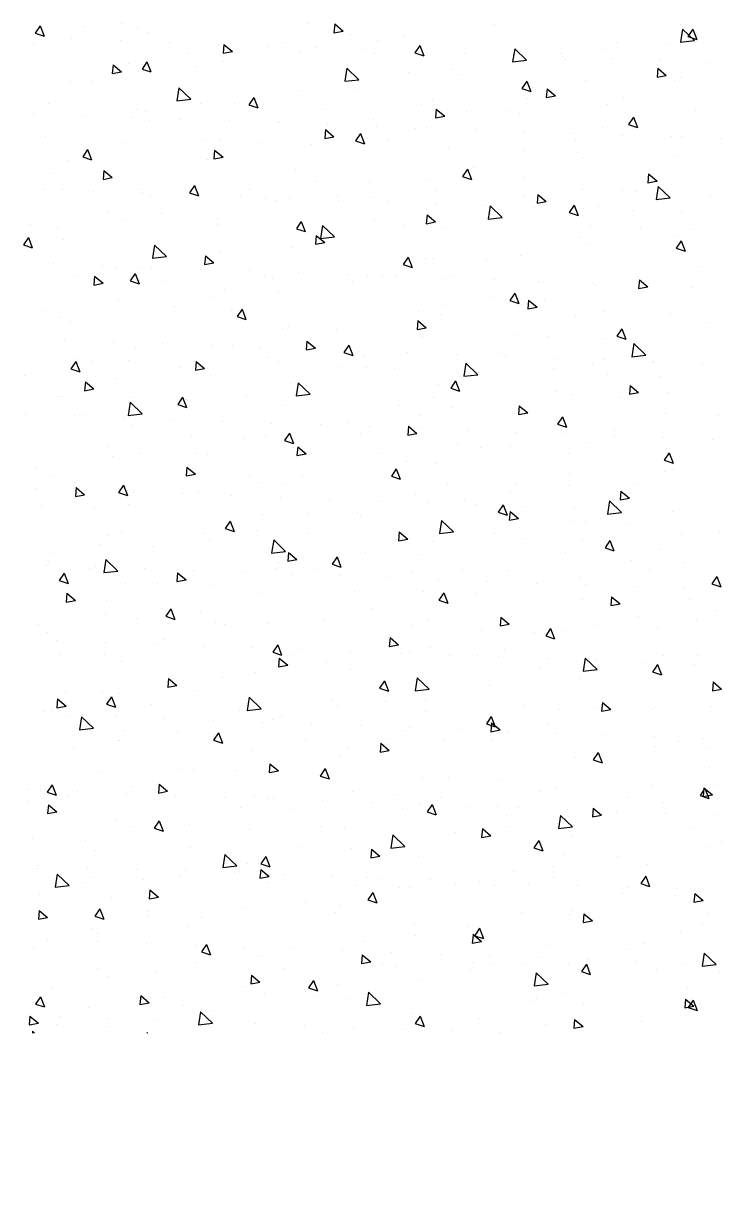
# Model space of a CAD drawing. Header units: metres. Extents: x -0.75 to 0.75, y 0 to 1.5.
# Drawn here: x -0.2142 to 0.0228, y 0.6633 to 1.0594 of the extents above; entities that cross this region are included whole.
import ezdxf

# ---------------------------------------------------------------- set-up
doc = ezdxf.new("R2010")
doc.units = ezdxf.units.M
for name, color, linetype in [('EXTERIOR', 250, 'Continuous'), ('Floor', 8, 'Continuous'), ('Inner 1', 5, 'Continuous'), ('Inner 2', 150, 'Continuous'), ('Inner 3', 140, 'Continuous')]:
    doc.layers.add(name, color=color, linetype=linetype)

# ---------------------------------------------------------------- blocks, each defined once
blk = doc.blocks.new('*X1')
at = {"color": 0}
for p, q in [((78.524, 124.967), (78.524, 124.967)), ((87.918, 124.905), (87.918, 124.905)), ((91.856, 124.937), (91.856, 124.937)), ((93.38, 124.848), (93.73, 124.983)), ((93.38, 124.848), (93.628, 124.68)), ((93.629, 124.68), (93.73, 124.983)), ((94.525, 124.824), (94.525, 124.824)), ((96.959, 124.727), (97.2, 125.014)), ((97.258, 124.7), (97.2, 125.014)), ((101.472, 124.779), (101.472, 124.779)), ((102.355, 125.006), (102.355, 125.006)), ((106.16, 124.42), (106.55, 124.826)), ((106.605, 124.351), (106.55, 124.826)), ((106.816, 124.932), (106.816, 124.932)), ((75.928, 124.592), (75.928, 124.592)), ((80.488, 124.633), (80.488, 124.633)), ((84.761, 124.489), (84.761, 124.489)), ((88.721, 124.701), (88.721, 124.701)), ((96.959, 124.727), (97.258, 124.701)), ((97.194, 124.711), (97.194, 124.711)), ((97.777, 124.653), (97.777, 124.653)), ((98.875, 124.404), (98.875, 124.404)), ((99.209, 124.592), (99.209, 124.592)), ((99.863, 124.599), (99.863, 124.599)), ((100.461, 124.757), (100.461, 124.757)), ((100.545, 124.413), (100.786, 124.7)), ((100.545, 124.413), (100.844, 124.387)), ((100.565, 124.448), (100.915, 124.582)), ((100.565, 124.448), (100.814, 124.28)), ((100.844, 124.387), (100.786, 124.7)), ((100.814, 124.28), (100.916, 124.582)), ((102.532, 124.486), (102.532, 124.486)), ((104.132, 124.099), (104.373, 124.386)), ((104.431, 124.073), (104.373, 124.386)), ((104.807, 124.556), (104.807, 124.556)), ((106.16, 124.42), (106.605, 124.351)), ((74.806, 123.687), (75.195, 124.093)), ((74.807, 124.036), (75.157, 124.171)), ((74.807, 124.036), (75.056, 123.869)), ((75.056, 123.869), (75.157, 124.171)), ((75.251, 123.618), (75.196, 124.093)), ((77.572, 124.132), (77.572, 124.132)), ((81.615, 124.075), (81.615, 124.075)), ((82.867, 124.24), (82.867, 124.24)), ((86.153, 124.349), (86.153, 124.349)), ((94.861, 124.152), (94.861, 124.152)), ((96.051, 124.177), (96.051, 124.177)), ((96.349, 124.084), (96.349, 124.084)), ((101.891, 124.055), (101.891, 124.055)), ((104.132, 124.099), (104.43, 124.073)), ((105.201, 124.373), (105.201, 124.373)), ((107.718, 123.785), (107.959, 124.073)), ((107.751, 124.047), (108.101, 124.182)), ((107.751, 124.047), (108, 123.88)), ((107.871, 124.26), (107.871, 124.26)), ((108.017, 123.759), (107.959, 124.073)), ((108, 123.879), (108.101, 124.182)), ((74.656, 123.632), (74.656, 123.632)), ((74.806, 123.687), (75.251, 123.618)), ((76.461, 123.631), (76.461, 123.631)), ((78.457, 123.659), (78.457, 123.659)), ((81.031, 123.654), (81.031, 123.654)), ((81.993, 123.636), (82.343, 123.77)), ((81.993, 123.636), (82.242, 123.468)), ((82.242, 123.468), (82.343, 123.77)), ((83.556, 123.974), (83.556, 123.974)), ((91.945, 123.652), (91.945, 123.652)), ((92.906, 123.762), (92.906, 123.762)), ((93.782, 123.732), (93.782, 123.732)), ((94.158, 123.927), (94.158, 123.927)), ((105.449, 123.615), (105.449, 123.615)), ((106.504, 123.786), (106.504, 123.786)), ((107.342, 123.864), (107.342, 123.864)), ((107.718, 123.785), (108.017, 123.759)), ((75.312, 123.245), (75.312, 123.245)), ((76.564, 123.41), (76.564, 123.41)), ((78.464, 123.302), (78.464, 123.302)), ((79.13, 123.518), (79.13, 123.518)), ((80.142, 122.86), (80.532, 123.266)), ((80.587, 122.791), (80.532, 123.266)), ((81.8, 123.405), (81.8, 123.405)), ((84.469, 123.293), (84.469, 123.293)), ((89.179, 123.236), (89.529, 123.37)), ((89.179, 123.236), (89.427, 123.068)), ((89.427, 123.068), (89.529, 123.37)), ((89.748, 123.347), (89.748, 123.347)), ((91.185, 123.357), (91.185, 123.357)), ((98.975, 123.555), (98.975, 123.555)), ((103.978, 123.466), (103.978, 123.466)), ((104.197, 123.45), (104.197, 123.45)), ((75.867, 122.927), (75.867, 122.927)), ((76.135, 122.848), (76.376, 123.136)), ((76.135, 122.848), (76.434, 122.822)), ((76.434, 122.822), (76.376, 123.136)), ((79.885, 122.729), (79.962, 122.822)), ((79.979, 122.729), (79.962, 122.822)), ((80.142, 122.86), (80.587, 122.791)), ((86.603, 122.933), (86.603, 122.933)), ((87.138, 123.18), (87.138, 123.18)), ((87.855, 123.097), (87.855, 123.097)), ((88.66, 123.037), (88.66, 123.037)), ((89.029, 123.151), (89.029, 123.151)), ((89.807, 123.067), (89.807, 123.067)), ((92.476, 122.954), (92.476, 122.954)), ((95.145, 122.842), (95.145, 122.842)), ((96.059, 123.054), (96.059, 123.054)), ((96.364, 122.835), (96.714, 122.969)), ((96.364, 122.835), (96.521, 122.729)), ((96.634, 122.729), (96.714, 122.969)), ((101.039, 123.034), (101.039, 123.034)), ((101.411, 123.114), (101.411, 123.114)), ((106.717, 122.806), (106.717, 122.806)), ((79.721, 122.535), (79.885, 122.729)), ((79.721, 122.535), (80.02, 122.508)), ((80.02, 122.508), (79.979, 122.729)), ((83.308, 122.221), (83.549, 122.508)), ((83.445, 122.517), (83.445, 122.517)), ((83.606, 122.195), (83.549, 122.508)), ((85.478, 122.032), (85.868, 122.438)), ((85.923, 121.963), (85.868, 122.438)), ((86.093, 122.685), (86.093, 122.685)), ((86.114, 122.651), (86.114, 122.651)), ((93.144, 122.554), (93.144, 122.554)), ((96.289, 122.419), (96.289, 122.419)), ((96.521, 122.729), (96.613, 122.667)), ((96.613, 122.667), (96.634, 122.729)), ((97.814, 122.729), (97.814, 122.729)), ((97.894, 122.62), (97.894, 122.62)), ((98.814, 122.739), (98.814, 122.739)), ((99.146, 122.785), (99.146, 122.785)), ((100.483, 122.616), (100.483, 122.616)), ((103.152, 122.503), (103.152, 122.503)), ((103.55, 122.435), (103.9, 122.569)), ((103.55, 122.435), (103.799, 122.267)), ((103.799, 122.267), (103.9, 122.569)), ((77.792, 122.023), (78.142, 122.158)), ((77.792, 122.023), (78.041, 121.856)), ((78.041, 121.855), (78.142, 122.158)), ((80.3, 122.103), (80.3, 122.103)), ((81.552, 122.268), (81.552, 122.268)), ((83.198, 122.15), (83.198, 122.15)), ((83.308, 122.221), (83.606, 122.195)), ((83.496, 122.31), (83.496, 122.31)), ((85.478, 122.032), (85.923, 121.963)), ((86.894, 121.907), (87.135, 122.194)), ((87.193, 121.881), (87.135, 122.194)), ((90.228, 122.053), (90.228, 122.053)), ((93.721, 122.067), (93.721, 122.067)), ((94.736, 122.205), (94.736, 122.205)), ((103.801, 122.306), (103.801, 122.306)), ((105.822, 122.39), (105.822, 122.39)), ((106.443, 122.122), (106.443, 122.122)), ((108.491, 122.278), (108.491, 122.278)), ((77.142, 121.687), (77.142, 121.687)), ((78.403, 121.638), (78.403, 121.638)), ((80.282, 121.649), (80.282, 121.649)), ((80.97, 121.99), (80.97, 121.99)), ((84.977, 121.623), (85.328, 121.757)), ((84.977, 121.623), (85.226, 121.455)), ((85.226, 121.455), (85.328, 121.757)), ((86.894, 121.907), (87.193, 121.881)), ((90.48, 121.593), (90.721, 121.881)), ((90.779, 121.567), (90.721, 121.88)), ((90.815, 121.205), (91.204, 121.61)), ((91.124, 121.692), (91.124, 121.692)), ((91.259, 121.136), (91.204, 121.61)), ((91.591, 121.79), (91.591, 121.79)), ((92.842, 121.955), (92.842, 121.955)), ((100.885, 121.805), (100.885, 121.805)), ((103.917, 121.802), (103.917, 121.802)), ((104.133, 121.643), (104.133, 121.643)), ((106.027, 121.892), (106.027, 121.892)), ((75.248, 121.438), (75.248, 121.438)), ((75.806, 121.263), (75.806, 121.263)), ((87.312, 121.553), (87.312, 121.553)), ((88.433, 121.375), (88.433, 121.375)), ((88.599, 121.372), (88.599, 121.372)), ((90.48, 121.593), (90.779, 121.567)), ((92.163, 121.222), (92.513, 121.357)), ((92.163, 121.222), (92.412, 121.055)), ((92.412, 121.055), (92.513, 121.357)), ((94.066, 121.28), (94.307, 121.567)), ((94.066, 121.28), (94.365, 121.253)), ((94.365, 121.253), (94.308, 121.567)), ((97.653, 120.966), (97.894, 121.253)), ((97.952, 120.94), (97.894, 121.253)), ((97.969, 121.304), (97.969, 121.304)), ((101.35, 121.45), (101.35, 121.45)), ((102.882, 121.478), (102.882, 121.478)), ((75.488, 121.076), (75.488, 121.076)), ((77.366, 121.149), (77.366, 121.149)), ((78.157, 120.963), (78.157, 120.963)), ((80.826, 120.85), (80.826, 120.85)), ((84.396, 121.052), (84.396, 121.052)), ((85.288, 120.961), (85.288, 120.961)), ((86.032, 121.02), (86.032, 121.02)), ((86.539, 121.125), (86.539, 121.125)), ((90.815, 121.205), (91.259, 121.136)), ((97.653, 120.966), (97.952, 120.94)), ((97.83, 120.813), (97.83, 120.813)), ((98.753, 121.075), (98.753, 121.075)), ((99.349, 120.822), (99.699, 120.956)), ((99.349, 120.822), (99.597, 120.654)), ((99.598, 120.654), (99.699, 120.956)), ((99.724, 121.062), (99.724, 121.062)), ((101.239, 120.652), (101.48, 120.939)), ((101.538, 120.626), (101.48, 120.939)), ((81.48, 120.552), (81.48, 120.552)), ((82.13, 120.545), (82.13, 120.545)), ((83.435, 120.645), (83.435, 120.645)), ((83.495, 120.738), (83.495, 120.738)), ((86.164, 120.625), (86.164, 120.625)), ((88.833, 120.512), (88.833, 120.512)), ((95.053, 120.804), (95.053, 120.804)), ((96.151, 120.377), (96.54, 120.783)), ((96.228, 120.755), (96.228, 120.755)), ((96.596, 120.308), (96.54, 120.783)), ((96.578, 120.648), (96.578, 120.648)), ((101.239, 120.652), (101.538, 120.626)), ((104.825, 120.338), (105.066, 120.626)), ((105.124, 120.312), (105.066, 120.625)), ((106.382, 120.457), (106.382, 120.457)), ((106.534, 120.422), (106.885, 120.556)), ((106.534, 120.422), (106.783, 120.254)), ((106.783, 120.254), (106.885, 120.556)), ((76.542, 120.404), (76.542, 120.404)), ((78.564, 120.051), (78.564, 120.051)), ((78.985, 120.131), (78.985, 120.131)), ((79.211, 120.292), (79.211, 120.292)), ((80.236, 120.296), (80.236, 120.296)), ((80.776, 120.01), (81.126, 120.145)), ((80.909, 120.325), (80.909, 120.325)), ((81.025, 119.842), (81.127, 120.145)), ((81.88, 120.179), (81.88, 120.179)), ((84.549, 120.066), (84.549, 120.066)), ((91.064, 120.028), (91.064, 120.028)), ((91.502, 120.399), (91.502, 120.399)), ((92.137, 120.303), (92.137, 120.303)), ((93.421, 120.232), (93.421, 120.232)), ((93.661, 120.403), (93.661, 120.403)), ((94.171, 120.287), (94.171, 120.287)), ((96.151, 120.377), (96.596, 120.308)), ((96.841, 120.174), (96.841, 120.174)), ((99.51, 120.061), (99.51, 120.061)), ((103.857, 120.137), (103.857, 120.137)), ((104.825, 120.338), (105.124, 120.312)), ((107.869, 120.336), (107.869, 120.336)), ((108.412, 120.024), (108.653, 120.312)), ((108.412, 120.024), (108.711, 119.998)), ((108.711, 119.998), (108.653, 120.312)), ((75.827, 119.715), (75.827, 119.715)), ((78.342, 119.973), (78.342, 119.973)), ((80.776, 120.01), (81.025, 119.842)), ((87.218, 119.953), (87.218, 119.953)), ((87.962, 119.61), (88.312, 119.744)), ((88.211, 119.442), (88.312, 119.744)), ((88.538, 119.708), (88.538, 119.708)), ((89.221, 119.803), (89.221, 119.803)), ((89.887, 119.84), (89.887, 119.84)), ((90.275, 119.818), (90.275, 119.818)), ((91.527, 119.983), (91.527, 119.983)), ((92.557, 119.728), (92.557, 119.728)), ((101.289, 119.785), (101.289, 119.785)), ((101.487, 119.549), (101.876, 119.955)), ((101.932, 119.48), (101.877, 119.955)), ((102.179, 119.948), (102.179, 119.948)), ((102.818, 119.671), (102.818, 119.671)), ((104.712, 119.92), (104.712, 119.92)), ((104.848, 119.835), (104.848, 119.835)), ((106.51, 119.823), (106.51, 119.823)), ((107.517, 119.723), (107.517, 119.723)), ((75.648, 119.551), (75.648, 119.551)), ((75.745, 119.598), (75.745, 119.598)), ((76.829, 119.087), (77.07, 119.375)), ((77.128, 119.061), (77.07, 119.375)), ((85.971, 119.356), (85.971, 119.356)), ((86.305, 119.302), (86.305, 119.302)), ((87.118, 119.403), (87.118, 119.403)), ((87.962, 119.61), (88.211, 119.442)), ((95.148, 119.209), (95.498, 119.344)), ((95.226, 119.615), (95.226, 119.615)), ((95.396, 119.042), (95.498, 119.344)), ((97.895, 119.502), (97.895, 119.502)), ((98.692, 119.41), (98.692, 119.41)), ((100.564, 119.389), (100.564, 119.389)), ((101.487, 119.549), (101.932, 119.48)), ((101.566, 119.506), (101.566, 119.506)), ((103.233, 119.277), (103.233, 119.277)), ((103.594, 119.322), (103.594, 119.322)), ((76.829, 119.087), (77.128, 119.061)), ((80.415, 118.774), (80.656, 119.061)), ((80.714, 118.747), (80.656, 119.061)), ((83.374, 118.981), (83.374, 118.981)), ((83.972, 118.989), (83.972, 118.989)), ((85.224, 119.153), (85.224, 119.153)), ((95.148, 119.209), (95.396, 119.042)), ((96.167, 119.09), (96.167, 119.09)), ((96.515, 118.841), (96.515, 118.841)), ((98.409, 119.09), (98.409, 119.09)), ((102.333, 118.809), (102.683, 118.943)), ((102.582, 118.641), (102.684, 118.943)), ((105.902, 119.164), (105.902, 119.164)), ((106.823, 118.722), (107.213, 119.128)), ((107.268, 118.653), (107.213, 119.128)), ((108.571, 119.051), (108.571, 119.051)), ((76.575, 118.398), (76.925, 118.532)), ((76.824, 118.23), (76.925, 118.532)), ((80.415, 118.774), (80.714, 118.747)), ((80.815, 118.573), (80.815, 118.573)), ((80.848, 118.661), (80.848, 118.661)), ((83.389, 118.802), (83.389, 118.802)), ((84.001, 118.46), (84.242, 118.747)), ((84.001, 118.46), (84.3, 118.434)), ((84.3, 118.434), (84.242, 118.747)), ((93.6, 118.738), (93.6, 118.738)), ((95.263, 118.676), (95.263, 118.676)), ((100.678, 118.822), (100.678, 118.822)), ((102.333, 118.809), (102.582, 118.641)), ((103.796, 118.473), (103.796, 118.473)), ((106.321, 118.793), (106.321, 118.793)), ((106.823, 118.722), (107.268, 118.653)), ((107.708, 118.725), (107.708, 118.725)), ((107.806, 118.528), (107.806, 118.528)), ((75.469, 117.989), (75.858, 118.395)), ((75.914, 117.92), (75.858, 118.395)), ((76.575, 118.398), (76.824, 118.23)), ((77.162, 118.422), (77.162, 118.422)), ((77.669, 118.159), (77.669, 118.159)), ((78.281, 118.309), (78.281, 118.309)), ((78.921, 118.324), (78.921, 118.324)), ((79.831, 118.309), (79.831, 118.309)), ((80.473, 118.301), (80.473, 118.301)), ((82.5, 118.196), (82.5, 118.196)), ((83.761, 117.997), (84.111, 118.132)), ((84.01, 117.829), (84.111, 118.131)), ((85.169, 118.083), (85.169, 118.083)), ((87.588, 118.146), (87.829, 118.433)), ((87.588, 118.146), (87.886, 118.12)), ((87.887, 118.12), (87.829, 118.433)), ((88.477, 118.043), (88.477, 118.043)), ((91.003, 118.363), (91.003, 118.363)), ((91.174, 117.832), (91.415, 118.12)), ((91.473, 117.806), (91.415, 118.12)), ((92.105, 118.26), (92.105, 118.26)), ((97.763, 118.321), (97.763, 118.321)), ((101.229, 118.121), (101.229, 118.121)), ((104.792, 118.224), (104.792, 118.224)), ((106.554, 118.364), (106.554, 118.364)), ((75.469, 117.989), (75.914, 117.92)), ((75.684, 117.934), (75.684, 117.934)), ((77.557, 117.801), (77.557, 117.801)), ((83.761, 117.997), (84.01, 117.829)), ((85.91, 117.691), (85.91, 117.691)), ((87.838, 117.971), (87.838, 117.971)), ((88.96, 117.846), (88.96, 117.846)), ((90.212, 118.011), (90.212, 118.011)), ((90.508, 117.858), (90.508, 117.858)), ((90.947, 117.597), (91.297, 117.731)), ((91.174, 117.832), (91.473, 117.806)), ((91.195, 117.429), (91.297, 117.731)), ((93.177, 117.745), (93.177, 117.745)), ((94.76, 117.519), (95.001, 117.806)), ((94.847, 117.821), (94.847, 117.821)), ((95.059, 117.492), (95.001, 117.806)), ((98.632, 117.746), (98.632, 117.746)), ((101.503, 117.699), (101.503, 117.699)), ((101.877, 117.724), (101.877, 117.724)), ((103.396, 117.948), (103.396, 117.948)), ((74.642, 117.3), (74.642, 117.3)), ((80.805, 117.162), (81.195, 117.567)), ((81.25, 117.093), (81.195, 117.567)), ((83.313, 117.316), (83.313, 117.316)), ((85.802, 117.431), (85.802, 117.431)), ((90.947, 117.597), (91.195, 117.429)), ((91.931, 117.32), (91.931, 117.32)), ((94.76, 117.519), (95.059, 117.492)), ((95.846, 117.632), (95.846, 117.632)), ((96.106, 117.426), (96.106, 117.426)), ((98.132, 117.196), (98.482, 117.331)), ((98.347, 117.205), (98.588, 117.492)), ((98.381, 117.028), (98.482, 117.331)), ((98.515, 117.519), (98.515, 117.519)), ((98.645, 117.179), (98.588, 117.492)), ((100.251, 117.534), (100.251, 117.534)), ((101.184, 117.407), (101.184, 117.407)), ((103.853, 117.294), (103.853, 117.294)), ((108.857, 117.503), (108.857, 117.503)), ((80.788, 116.996), (80.788, 116.996)), ((80.805, 117.162), (81.25, 117.093)), ((82.657, 117.016), (82.657, 117.016)), ((83.909, 117.181), (83.909, 117.181)), ((93.539, 117.074), (93.539, 117.074)), ((95.199, 116.869), (95.199, 116.869)), ((97.093, 117.118), (97.093, 117.118)), ((98.132, 117.196), (98.381, 117.028)), ((98.347, 117.205), (98.645, 117.179)), ((98.961, 117.223), (98.961, 117.223)), ((101.933, 116.891), (102.174, 117.178)), ((101.933, 116.891), (102.232, 116.865)), ((102.232, 116.865), (102.174, 117.178)), ((105.318, 116.796), (105.545, 116.883)), ((105.545, 116.883), (105.668, 116.93)), ((105.545, 116.608), (105.76, 116.865)), ((105.567, 116.628), (105.668, 116.93)), ((105.818, 116.551), (105.76, 116.864)), ((106.261, 117.129), (106.261, 117.129)), ((106.522, 117.181), (106.522, 117.181)), ((78.22, 116.644), (78.22, 116.644)), ((79.499, 116.601), (79.499, 116.601)), ((79.56, 116.384), (79.91, 116.519)), ((79.809, 116.217), (79.91, 116.519)), ((86.141, 116.334), (86.531, 116.74)), ((86.586, 116.265), (86.531, 116.74)), ((89.015, 116.82), (89.015, 116.82)), ((90.942, 116.699), (90.942, 116.699)), ((93.948, 116.704), (93.948, 116.704)), ((96.045, 116.723), (96.045, 116.723)), ((101.168, 116.456), (101.168, 116.456)), ((103.735, 116.808), (103.735, 116.808)), ((105.318, 116.796), (105.545, 116.643)), ((105.519, 116.577), (105.545, 116.608)), ((105.519, 116.577), (105.545, 116.575)), ((105.545, 116.643), (105.567, 116.628)), ((105.545, 116.575), (105.818, 116.551)), ((106.49, 116.556), (106.49, 116.556)), ((106.702, 116.475), (106.702, 116.475)), ((108.384, 116.806), (108.384, 116.806)), ((75.624, 116.269), (75.624, 116.269)), ((76.354, 116.187), (76.354, 116.187)), ((77.606, 116.351), (77.606, 116.351)), ((79.56, 116.384), (79.809, 116.217)), ((86.099, 116.319), (86.099, 116.319)), ((86.141, 116.334), (86.586, 116.265)), ((86.745, 115.984), (87.096, 116.118)), ((86.994, 115.816), (87.096, 116.118)), ((88.417, 116.379), (88.417, 116.379)), ((90.79, 116.288), (90.79, 116.288)), ((93.129, 116.222), (93.129, 116.222)), ((98.571, 116.082), (98.571, 116.082)), ((105.239, 116.392), (105.239, 116.392)), ((76.188, 115.867), (76.188, 115.867)), ((78.857, 115.754), (78.857, 115.754)), ((83.183, 115.819), (83.183, 115.819)), ((85.849, 116.027), (85.849, 116.027)), ((86.745, 115.984), (86.994, 115.816)), ((87.645, 115.874), (87.645, 115.874)), ((88.896, 116.039), (88.896, 116.039)), ((90.213, 115.722), (90.213, 115.722)), ((91.478, 115.506), (91.867, 115.912)), ((91.922, 115.437), (91.867, 115.912)), ((93.931, 115.584), (94.281, 115.718)), ((94.18, 115.416), (94.281, 115.718)), ((96.045, 115.761), (96.045, 115.761)), ((100.187, 115.727), (100.187, 115.727)), ((102.081, 115.976), (102.081, 115.976)), ((103.786, 115.974), (103.786, 115.974)), ((108.797, 115.839), (108.797, 115.839)), ((77.522, 115.326), (77.764, 115.614)), ((77.522, 115.326), (77.821, 115.3)), ((77.821, 115.3), (77.764, 115.614)), ((80.267, 115.318), (80.267, 115.318)), ((80.727, 115.332), (80.727, 115.332)), ((81.109, 115.013), (81.35, 115.3)), ((81.408, 114.986), (81.35, 115.3)), ((81.527, 115.641), (81.527, 115.641)), ((83.252, 115.652), (83.252, 115.652)), ((84.196, 115.528), (84.196, 115.528)), ((84.487, 115.459), (84.487, 115.459)), ((86.865, 115.416), (86.865, 115.416)), ((89.534, 115.303), (89.534, 115.303)), ((91.478, 115.506), (91.922, 115.437)), ((93.478, 115.409), (93.478, 115.409)), ((93.931, 115.584), (94.18, 115.416)), ((98.936, 115.562), (98.936, 115.562)), ((100.87, 115.474), (100.87, 115.474)), ((101.117, 115.183), (101.467, 115.318)), ((101.366, 115.015), (101.467, 115.317)), ((106.2, 115.464), (106.2, 115.464)), ((75.359, 114.772), (75.709, 114.906)), ((75.607, 114.604), (75.709, 114.906)), ((77.243, 115.195), (77.243, 115.195)), ((78.16, 114.98), (78.16, 114.98)), ((79.912, 115.082), (79.912, 115.082)), ((81.109, 115.013), (81.408, 114.986)), ((81.342, 115.044), (81.342, 115.044)), ((82.581, 114.97), (82.581, 114.97)), ((82.593, 115.209), (82.593, 115.209)), ((84.695, 114.699), (84.936, 114.986)), ((84.994, 114.673), (84.936, 114.986)), ((87.297, 115.221), (87.297, 115.221)), ((90.881, 115.034), (90.881, 115.034)), ((92.203, 115.19), (92.203, 115.19)), ((93.884, 114.897), (93.884, 114.897)), ((94.872, 115.077), (94.872, 115.077)), ((95.778, 115.146), (95.778, 115.146)), ((96.814, 114.679), (97.203, 115.085)), ((97.258, 114.61), (97.203, 115.085)), ((97.541, 114.964), (97.541, 114.964)), ((97.954, 114.973), (97.954, 114.973)), ((101.117, 115.183), (101.365, 115.015)), ((103.674, 115.144), (103.674, 115.144)), ((108.302, 114.783), (108.652, 114.917)), ((108.551, 114.615), (108.653, 114.917)), ((75.359, 114.772), (75.607, 114.604)), ((75.563, 114.605), (75.563, 114.605)), ((77.351, 114.817), (77.351, 114.817)), ((78.184, 114.629), (78.184, 114.629)), ((82.544, 114.371), (82.894, 114.506)), ((82.793, 114.204), (82.895, 114.506)), ((84.381, 114.721), (84.381, 114.721)), ((84.695, 114.699), (84.994, 114.673)), ((85.25, 114.857), (85.25, 114.857)), ((87.919, 114.744), (87.919, 114.744)), ((88.281, 114.385), (88.522, 114.672)), ((88.356, 114.714), (88.356, 114.714)), ((88.58, 114.359), (88.522, 114.672)), ((90.588, 114.631), (90.588, 114.631)), ((92.632, 114.732), (92.632, 114.732)), ((93.257, 114.518), (93.257, 114.518)), ((96.814, 114.679), (97.258, 114.61)), ((100.21, 114.852), (100.21, 114.852)), ((101.107, 114.792), (101.107, 114.792)), ((102.879, 114.739), (102.879, 114.739)), ((105.175, 114.584), (105.175, 114.584)), ((105.549, 114.626), (105.549, 114.626)), ((107.069, 114.834), (107.069, 114.834)), ((108.218, 114.513), (108.218, 114.513)), ((108.302, 114.783), (108.551, 114.615)), ((75.038, 114.215), (75.038, 114.215)), ((76.29, 114.379), (76.29, 114.379)), ((81.465, 114.22), (81.465, 114.22)), ((82.544, 114.371), (82.793, 114.204)), ((85.789, 114.362), (85.789, 114.362)), ((88.281, 114.385), (88.58, 114.359)), ((89.475, 114.316), (89.475, 114.316)), ((89.73, 113.971), (90.08, 114.105)), ((89.979, 113.803), (90.08, 114.105)), ((91.868, 114.071), (92.109, 114.359)), ((92.167, 114.045), (92.109, 114.359)), ((95.038, 114.472), (95.038, 114.472)), ((95.926, 114.406), (95.926, 114.406)), ((95.985, 114.097), (95.985, 114.097)), ((98.51, 114.417), (98.51, 114.417)), ((98.595, 114.293), (98.595, 114.293)), ((101.265, 114.18), (101.265, 114.18)), ((102.15, 113.851), (102.539, 114.257)), ((102.595, 113.782), (102.539, 114.257)), ((103.923, 114.42), (103.923, 114.42)), ((108.736, 114.174), (108.736, 114.174)), ((78.549, 113.72), (78.549, 113.72)), ((83.192, 113.987), (83.192, 113.987)), ((86.329, 113.902), (86.329, 113.902)), ((87.581, 114.067), (87.581, 114.067)), ((89.73, 113.971), (89.979, 113.803)), ((91.868, 114.071), (92.167, 114.045)), ((92.122, 113.972), (92.122, 113.972)), ((93.417, 113.745), (93.417, 113.745)), ((95.454, 113.758), (95.695, 114.045)), ((95.454, 113.758), (95.753, 113.731)), ((95.753, 113.731), (95.695, 114.045)), ((96.916, 113.57), (97.266, 113.705)), ((97.164, 113.403), (97.266, 113.705)), ((98.872, 113.755), (98.872, 113.755)), ((99.04, 113.444), (99.281, 113.731)), ((99.339, 113.418), (99.281, 113.731)), ((100.766, 114.004), (100.766, 114.004)), ((102.15, 113.851), (102.595, 113.782)), ((103.934, 114.067), (103.934, 114.067)), ((106.139, 113.8), (106.139, 113.8)), ((106.603, 113.955), (106.603, 113.955)), ((75.194, 113.325), (75.194, 113.325)), ((78.099, 113.315), (78.099, 113.315)), ((80.666, 113.667), (80.666, 113.667)), ((83.172, 113.486), (83.172, 113.486)), ((89.206, 113.471), (89.206, 113.471)), ((90.82, 113.37), (90.82, 113.37)), ((96.916, 113.57), (97.164, 113.403)), ((97.62, 113.59), (97.62, 113.59)), ((99.04, 113.444), (99.339, 113.418)), ((102.627, 113.13), (102.868, 113.417)), ((102.926, 113.104), (102.868, 113.417)), ((103.613, 113.48), (103.613, 113.48)), ((104.101, 113.17), (104.451, 113.304)), ((104.35, 113.002), (104.451, 113.304)), ((106.496, 113.491), (106.496, 113.491)), ((107.486, 113.024), (107.876, 113.43)), ((107.931, 112.955), (107.876, 113.429)), ((75.502, 112.94), (75.502, 112.94)), ((75.633, 113.219), (75.633, 113.219)), ((77.863, 113.212), (77.863, 113.212)), ((78.343, 112.759), (78.693, 112.893)), ((78.592, 112.591), (78.693, 112.893)), ((80.026, 113.072), (80.026, 113.072)), ((80.532, 113.1), (80.532, 113.1)), ((81.278, 113.237), (81.278, 113.237)), ((83.201, 112.987), (83.201, 112.987)), ((86.291, 112.971), (86.291, 112.971)), ((88.295, 113.05), (88.295, 113.05)), ((92.569, 112.925), (92.569, 112.925)), ((94.462, 113.174), (94.462, 113.174)), ((101.046, 113.127), (101.046, 113.127)), ((102.627, 113.13), (102.925, 113.104)), ((103.58, 112.991), (103.58, 112.991)), ((104.101, 113.17), (104.35, 113.002)), ((106.213, 112.816), (106.454, 113.104)), ((106.512, 112.79), (106.454, 113.104)), ((107.486, 113.024), (107.931, 112.955)), ((76.132, 112.291), (76.521, 112.697)), ((76.577, 112.222), (76.521, 112.697)), ((76.868, 112.657), (76.868, 112.657)), ((78.343, 112.759), (78.592, 112.591)), ((85.529, 112.358), (85.879, 112.493)), ((85.728, 112.698), (85.728, 112.698)), ((85.778, 112.19), (85.879, 112.493)), ((85.87, 112.874), (85.87, 112.874)), ((88.539, 112.761), (88.539, 112.761)), ((91.208, 112.649), (91.208, 112.649)), ((91.317, 112.76), (91.317, 112.76)), ((93.877, 112.536), (93.877, 112.536)), ((98.449, 112.753), (98.449, 112.753)), ((103.86, 112.612), (103.86, 112.612)), ((105.753, 112.862), (105.753, 112.862)), ((106.213, 112.816), (106.512, 112.79)), ((108.675, 112.51), (108.675, 112.51)), ((74.63, 111.879), (74.871, 112.166)), ((74.929, 111.853), (74.871, 112.166)), ((74.975, 112.407), (74.975, 112.407)), ((76.132, 112.291), (76.576, 112.222)), ((83.131, 112.323), (83.131, 112.323)), ((83.375, 112.47), (83.375, 112.47)), ((85.529, 112.358), (85.778, 112.191)), ((88.159, 112.344), (88.159, 112.344)), ((95.924, 112.432), (95.924, 112.432)), ((96.546, 112.423), (96.546, 112.423)), ((99.216, 112.31), (99.216, 112.31)), ((100.664, 112.49), (100.664, 112.49)), ((101.885, 112.197), (101.885, 112.197)), ((102.608, 112.448), (102.608, 112.448)), ((106.078, 112.135), (106.078, 112.135)), ((107.694, 112.393), (107.694, 112.393)), ((74.63, 111.879), (74.929, 111.853)), ((78.216, 111.565), (78.457, 111.853)), ((78.515, 111.539), (78.457, 111.853)), ((80.459, 111.97), (80.459, 111.97)), ((80.605, 112.003), (80.605, 112.003)), ((81.468, 111.463), (81.857, 111.869)), ((81.913, 111.394), (81.858, 111.869)), ((85.014, 111.93), (85.014, 111.93)), ((86.266, 112.095), (86.266, 112.095)), ((90.76, 111.706), (90.76, 111.706)), ((92.715, 111.958), (93.065, 112.092)), ((92.715, 111.958), (92.963, 111.79)), ((92.963, 111.79), (93.065, 112.092)), ((93.357, 112.08), (93.357, 112.08)), ((97.557, 111.783), (97.557, 111.783)), ((97.748, 111.99), (97.748, 111.99)), ((99.45, 112.032), (99.45, 112.032)), ((103.553, 111.815), (103.553, 111.815)), ((104.554, 112.085), (104.554, 112.085)), ((104.778, 111.893), (104.778, 111.893)), ((107.223, 111.972), (107.223, 111.972)), ((77.543, 111.469), (77.543, 111.469)), ((78.038, 111.651), (78.038, 111.651)), ((78.216, 111.565), (78.515, 111.539)), ((81.468, 111.463), (81.913, 111.394)), ((81.803, 111.252), (82.044, 111.539)), ((81.856, 111.514), (81.856, 111.514)), ((82.101, 111.225), (82.044, 111.539)), ((88.234, 111.385), (88.234, 111.385)), ((94.832, 111.489), (94.832, 111.489)), ((96.305, 111.618), (96.305, 111.618)), ((99.9, 111.557), (100.25, 111.692)), ((99.9, 111.557), (100.149, 111.39)), ((100.149, 111.39), (100.25, 111.692)), ((100.985, 111.463), (100.985, 111.463)), ((101.862, 111.392), (101.862, 111.392)), ((107.596, 111.305), (107.596, 111.305)), ((108.847, 111.47), (108.847, 111.47)), ((74.627, 110.969), (74.627, 110.969)), ((75.441, 111.276), (75.441, 111.276)), ((78.711, 111.1), (78.711, 111.1)), ((79.963, 111.265), (79.963, 111.265)), ((81.803, 111.252), (82.101, 111.226)), ((85.389, 110.938), (85.63, 111.225)), ((85.389, 110.938), (85.688, 110.912)), ((85.688, 110.912), (85.63, 111.225)), ((85.667, 111.033), (85.667, 111.033)), ((86.804, 110.636), (87.194, 111.042)), ((87.249, 110.567), (87.194, 111.042)), ((88.975, 110.624), (89.216, 110.911)), ((89.274, 110.598), (89.216, 110.911)), ((91.253, 110.953), (91.253, 110.953)), ((91.916, 110.989), (91.916, 110.989)), ((93.147, 111.202), (93.147, 111.202)), ((98.388, 111.088), (98.388, 111.088)), ((107.086, 111.157), (107.436, 111.291)), ((107.086, 111.157), (107.335, 110.989)), ((107.335, 110.989), (107.436, 111.291)), ((75.553, 110.685), (75.553, 110.685)), ((76.889, 110.657), (76.889, 110.657)), ((79.558, 110.545), (79.558, 110.545)), ((81.328, 110.746), (81.678, 110.88)), ((81.328, 110.746), (81.576, 110.578)), ((81.577, 110.578), (81.678, 110.88)), ((83.07, 110.659), (83.07, 110.659)), ((86.804, 110.636), (87.249, 110.567)), ((88.975, 110.624), (89.274, 110.598)), ((90.002, 110.788), (90.002, 110.788)), ((92.561, 110.31), (92.802, 110.598)), ((92.86, 110.284), (92.803, 110.598)), ((95.863, 110.768), (95.863, 110.768)), ((98.946, 110.892), (98.946, 110.892)), ((102.544, 110.64), (102.544, 110.64)), ((104.438, 110.89), (104.438, 110.89)), ((108.614, 110.846), (108.614, 110.846)), ((80.544, 110.338), (80.544, 110.338)), ((82.227, 110.432), (82.227, 110.432)), ((84.896, 110.319), (84.896, 110.319)), ((84.95, 110.123), (84.95, 110.123)), ((86.844, 110.372), (86.844, 110.372)), ((87.565, 110.206), (87.565, 110.206)), ((88.513, 110.345), (88.863, 110.48)), ((88.513, 110.345), (88.762, 110.177)), ((88.762, 110.177), (88.864, 110.48)), ((89, 110.488), (89, 110.488)), ((92.14, 109.808), (92.53, 110.214)), ((92.585, 109.739), (92.53, 110.214)), ((92.561, 110.31), (92.86, 110.284)), ((93.296, 110.416), (93.296, 110.416)), ((96.03, 110.391), (96.03, 110.391)), ((96.148, 109.997), (96.389, 110.284)), ((96.447, 109.97), (96.389, 110.284)), ((101.293, 110.475), (101.293, 110.475)), ((103.492, 110.151), (103.492, 110.151)), ((106.017, 110.471), (106.017, 110.471)), ((106.687, 110.143), (106.687, 110.143)), ((75.274, 110.099), (75.274, 110.099)), ((77.943, 109.986), (77.943, 109.986)), ((77.977, 109.986), (77.977, 109.986)), ((80.612, 109.873), (80.612, 109.873)), ((83.281, 109.76), (83.281, 109.76)), ((83.699, 109.958), (83.699, 109.958)), ((86.084, 109.988), (86.084, 109.988)), ((88.173, 109.721), (88.173, 109.721)), ((90.235, 110.094), (90.235, 110.094)), ((90.699, 110.041), (90.699, 110.041)), ((92.14, 109.808), (92.585, 109.739)), ((92.904, 109.981), (92.904, 109.981)), ((93.114, 109.891), (93.114, 109.891)), ((95.573, 109.868), (95.573, 109.868)), ((95.699, 109.945), (96.049, 110.079)), ((95.699, 109.945), (95.948, 109.777)), ((95.948, 109.777), (96.049, 110.079)), ((96.148, 109.997), (96.447, 109.97)), ((96.241, 109.81), (96.241, 109.81)), ((98.135, 110.06), (98.135, 110.06)), ((98.242, 109.755), (98.242, 109.755)), ((99.734, 109.683), (99.975, 109.97)), ((100.033, 109.657), (99.975, 109.97)), ((100.925, 109.799), (100.925, 109.799)), ((75.38, 109.611), (75.38, 109.611)), ((80.541, 109.542), (80.541, 109.542)), ((83.168, 109.487), (83.168, 109.487)), ((85.606, 109.369), (85.606, 109.369)), ((85.951, 109.647), (85.951, 109.647)), ((88.62, 109.535), (88.62, 109.535)), ((90.198, 109.39), (90.198, 109.39)), ((91.289, 109.422), (91.289, 109.422)), ((94.99, 109.646), (94.99, 109.646)), ((97.477, 108.981), (97.866, 109.387)), ((97.921, 108.912), (97.866, 109.386)), ((98.328, 109.424), (98.328, 109.424)), ((99.734, 109.683), (100.033, 109.657)), ((100.911, 109.642), (100.911, 109.642)), ((102.885, 109.544), (103.235, 109.679)), ((102.885, 109.544), (103.133, 109.377)), ((103.133, 109.376), (103.235, 109.679)), ((103.32, 109.369), (103.561, 109.656)), ((103.32, 109.369), (103.619, 109.343)), ((103.619, 109.343), (103.561, 109.656)), ((103.58, 109.53), (103.58, 109.53)), ((103.771, 109.643), (103.771, 109.643)), ((106.249, 109.417), (106.249, 109.417)), ((106.28, 109.333), (106.28, 109.333)), ((106.907, 109.055), (107.148, 109.343)), ((107.206, 109.029), (107.148, 109.343)), ((107.532, 109.498), (107.532, 109.498)), ((77.127, 109.133), (77.477, 109.267)), ((77.127, 109.133), (77.375, 108.965)), ((77.375, 108.965), (77.477, 109.267)), ((77.396, 109.128), (77.396, 109.128)), ((78.647, 109.293), (78.647, 109.293)), ((80.252, 108.987), (80.252, 108.987)), ((83.009, 108.994), (83.009, 108.994)), ((89.938, 108.981), (89.938, 108.981)), ((91.832, 109.23), (91.832, 109.23)), ((93.958, 109.309), (93.958, 109.309)), ((95.802, 109.104), (95.802, 109.104)), ((96.627, 109.196), (96.627, 109.196)), ((97.477, 108.981), (97.921, 108.912)), ((99.296, 109.084), (99.296, 109.084)), ((100.855, 109.142), (100.855, 109.142)), ((101.965, 108.971), (101.965, 108.971)), ((106.907, 109.055), (107.205, 109.029)), ((108.553, 109.181), (108.553, 109.181)), ((80.484, 108.674), (80.484, 108.674)), ((84.312, 108.733), (84.662, 108.867)), ((84.312, 108.733), (84.561, 108.565)), ((84.561, 108.565), (84.662, 108.867)), ((87.282, 108.89), (87.282, 108.89)), ((88.686, 108.816), (88.686, 108.816)), ((93.235, 108.751), (93.235, 108.751)), ((97.939, 108.642), (97.939, 108.642)), ((101.229, 108.668), (101.229, 108.668)), ((102.813, 108.153), (103.202, 108.559)), ((103.123, 108.918), (103.123, 108.918)), ((103.258, 108.084), (103.202, 108.559)), ((104.634, 108.858), (104.634, 108.858)), ((105.957, 108.806), (105.957, 108.806)), ((107.303, 108.745), (107.303, 108.745)), ((75.324, 108.118), (75.565, 108.406)), ((75.623, 108.092), (75.565, 108.405)), ((77.336, 108.486), (77.336, 108.486)), ((77.916, 108.322), (77.916, 108.322)), ((83.635, 108.151), (83.635, 108.151)), ((84.366, 108.389), (84.366, 108.389)), ((85.529, 108.4), (85.529, 108.4)), ((90.638, 108.377), (90.638, 108.377)), ((91.498, 108.332), (91.848, 108.466)), ((91.498, 108.332), (91.747, 108.164)), ((91.747, 108.164), (91.848, 108.466)), ((95.024, 108.141), (95.024, 108.141)), ((99.977, 108.503), (99.977, 108.503)), ((102.813, 108.153), (103.257, 108.084)), ((103.431, 108.486), (103.431, 108.486)), ((75.32, 107.947), (75.32, 107.947)), ((75.324, 108.118), (75.623, 108.092)), ((75.894, 108.116), (75.894, 108.116)), ((78.563, 108.003), (78.563, 108.003)), ((78.91, 107.804), (79.151, 108.092)), ((78.91, 107.804), (79.209, 107.778)), ((79.209, 107.778), (79.151, 108.092)), ((81.232, 107.89), (81.232, 107.89)), ((81.45, 107.889), (81.45, 107.889)), ((82.383, 107.986), (82.383, 107.986)), ((82.496, 107.491), (82.737, 107.778)), ((82.795, 107.465), (82.737, 107.778)), ((83.902, 107.778), (83.902, 107.778)), ((88.113, 108.057), (88.113, 108.057)), ((94.926, 107.838), (94.926, 107.838)), ((96.82, 108.088), (96.82, 108.088)), ((98.267, 107.759), (98.267, 107.759)), ((98.684, 107.932), (99.034, 108.066)), ((98.684, 107.932), (98.932, 107.764)), ((98.932, 107.764), (99.034, 108.066)), ((100.864, 108.134), (100.864, 108.134)), ((108.11, 107.775), (108.11, 107.775)), ((78.534, 107.388), (78.534, 107.388)), ((79.226, 107.57), (79.226, 107.57)), ((82.496, 107.491), (82.795, 107.465)), ((85.545, 107.704), (85.545, 107.704)), ((86.083, 107.177), (86.324, 107.464)), ((86.382, 107.151), (86.324, 107.464)), ((86.571, 107.665), (86.571, 107.665)), ((89.24, 107.552), (89.24, 107.552)), ((91.909, 107.439), (91.909, 107.439)), ((92.108, 107.641), (92.108, 107.641)), ((93.674, 107.674), (93.674, 107.674)), ((95.741, 107.439), (95.741, 107.439)), ((104.965, 107.361), (104.965, 107.361)), ((105.869, 107.531), (106.219, 107.666)), ((105.869, 107.531), (106.118, 107.363)), ((106.118, 107.363), (106.219, 107.666)), ((106.217, 107.526), (106.217, 107.526)), ((108.149, 107.325), (108.538, 107.731)), ((108.493, 107.517), (108.493, 107.517)), ((108.594, 107.256), (108.539, 107.731)), ((76.08, 107.156), (76.08, 107.156)), ((76.795, 106.593), (77.184, 106.999)), ((77.239, 106.524), (77.184, 106.999)), ((77.332, 107.321), (77.332, 107.321)), ((80.111, 107.12), (80.461, 107.254)), ((80.111, 107.12), (80.36, 106.952)), ((80.36, 106.952), (80.461, 107.254)), ((80.423, 107.009), (80.423, 107.009)), ((82.948, 107.33), (82.948, 107.33)), ((86.083, 107.177), (86.381, 107.151)), ((88.623, 107.009), (88.623, 107.009)), ((89.192, 107.14), (89.192, 107.14)), ((89.669, 106.863), (89.91, 107.15)), ((89.968, 106.837), (89.91, 107.15)), ((90.516, 107.258), (90.516, 107.258)), ((93.174, 107.087), (93.174, 107.087)), ((94.578, 107.326), (94.578, 107.326)), ((97.247, 107.214), (97.247, 107.214)), ((99.916, 107.101), (99.916, 107.101)), ((102.585, 106.988), (102.585, 106.988)), ((105.896, 107.142), (105.896, 107.142)), ((106.481, 107.16), (106.481, 107.16)), ((108.149, 107.325), (108.594, 107.256)), ((75.618, 106.888), (75.618, 106.888)), ((76.795, 106.593), (77.239, 106.524)), ((77.856, 106.657), (77.856, 106.657)), ((86.276, 106.639), (86.276, 106.639)), ((87.297, 106.719), (87.647, 106.854)), ((87.297, 106.719), (87.546, 106.552)), ((87.371, 106.844), (87.371, 106.844)), ((87.546, 106.552), (87.647, 106.854)), ((89.669, 106.863), (89.968, 106.837)), ((90.577, 106.712), (90.577, 106.712)), ((93.255, 106.549), (93.496, 106.837)), ((93.554, 106.523), (93.496, 106.837)), ((99.914, 106.696), (99.914, 106.696)), ((101.807, 106.945), (101.807, 106.945)), ((103.37, 106.822), (103.37, 106.822)), ((103.565, 106.659), (103.565, 106.659)), ((105.254, 106.875), (105.254, 106.875)), ((107.924, 106.763), (107.924, 106.763)), ((75.259, 106.283), (75.259, 106.283)), ((82.131, 105.765), (82.52, 106.171)), ((82.32, 106.179), (82.32, 106.179)), ((82.576, 105.696), (82.52, 106.171)), ((84.213, 106.428), (84.213, 106.428)), ((88.052, 106.392), (88.052, 106.392)), ((93.255, 106.549), (93.554, 106.523)), ((94.482, 106.319), (94.833, 106.453)), ((94.482, 106.319), (94.731, 106.151)), ((94.731, 106.151), (94.833, 106.453)), ((96.841, 106.236), (97.083, 106.523)), ((96.841, 106.236), (97.14, 106.21)), ((97.14, 106.209), (97.083, 106.523)), ((98.662, 106.531), (98.662, 106.531)), ((100.428, 105.922), (100.669, 106.209)), ((100.649, 106.159), (100.649, 106.159)), ((100.727, 105.896), (100.669, 106.209)), ((100.803, 106.47), (100.803, 106.47)), ((81.068, 106.014), (81.068, 106.014)), ((82.131, 105.765), (82.576, 105.696)), ((83.36, 106.139), (83.36, 106.139)), ((85.485, 106.04), (85.485, 106.04)), ((93.611, 105.866), (93.611, 105.866)), ((95.504, 106.116), (95.504, 106.116)), ((95.681, 105.775), (95.681, 105.775)), ((98.206, 106.095), (98.206, 106.095)), ((100.428, 105.922), (100.727, 105.896)), ((101.668, 105.919), (102.018, 106.053)), ((101.668, 105.919), (101.917, 105.751)), ((101.917, 105.751), (102.018, 106.053)), ((104.014, 105.608), (104.255, 105.895)), ((104.313, 105.582), (104.255, 105.895)), ((106.795, 105.803), (106.795, 105.803)), ((107.679, 106.062), (107.679, 106.062)), ((108.432, 105.852), (108.432, 105.852)), ((74.921, 105.561), (74.921, 105.561)), ((75.91, 105.507), (76.26, 105.642)), ((75.91, 105.507), (76.159, 105.339)), ((76.159, 105.339), (76.26, 105.642)), ((77.59, 105.448), (77.59, 105.448)), ((77.91, 105.598), (77.91, 105.598)), ((80.444, 105.638), (80.444, 105.638)), ((82.888, 105.665), (82.888, 105.665)), ((92.359, 105.702), (92.359, 105.702)), ((93.113, 105.423), (93.113, 105.423)), ((97.733, 105.658), (97.733, 105.658)), ((103.65, 105.389), (103.65, 105.389)), ((104.014, 105.608), (104.313, 105.582)), ((104.763, 105.561), (104.763, 105.561)), ((104.901, 105.554), (104.901, 105.554)), ((105.835, 105.477), (105.835, 105.477)), ((107.6, 105.294), (107.841, 105.582)), ((107.899, 105.268), (107.842, 105.582)), ((108.854, 105.518), (108.87, 105.524)), ((108.854, 105.518), (108.87, 105.507)), ((74.765, 105.184), (74.765, 105.184)), ((76.017, 105.349), (76.017, 105.349)), ((77.528, 105.138), (77.528, 105.138)), ((77.795, 104.993), (77.795, 104.993)), ((80.259, 105.335), (80.259, 105.335)), ((80.362, 105.345), (80.362, 105.345)), ((82.928, 105.223), (82.928, 105.223)), ((83.096, 105.107), (83.446, 105.241)), ((83.096, 105.107), (83.344, 104.939)), ((83.345, 104.939), (83.446, 105.241)), ((85.597, 105.11), (85.597, 105.11)), ((87.307, 105.037), (87.307, 105.037)), ((87.467, 104.938), (87.857, 105.344)), ((87.912, 104.869), (87.857, 105.343)), ((88.266, 104.997), (88.266, 104.997)), ((89.201, 105.286), (89.201, 105.286)), ((90.516, 105.048), (90.516, 105.048)), ((94.817, 105.158), (94.817, 105.158)), ((100.492, 104.973), (100.492, 104.973)), ((101.847, 105.061), (101.847, 105.061)), ((103.309, 105.157), (103.309, 105.157)), ((107.6, 105.294), (107.899, 105.268)), ((74.612, 104.637), (74.612, 104.637)), ((75.198, 104.618), (75.198, 104.618)), ((75.975, 104.889), (75.975, 104.889)), ((76.017, 104.357), (76.258, 104.645)), ((76.316, 104.331), (76.259, 104.644)), ((78.644, 104.776), (78.644, 104.776)), ((81.313, 104.664), (81.313, 104.664)), ((86.056, 104.872), (86.056, 104.872)), ((87.467, 104.938), (87.912, 104.869)), ((87.991, 104.728), (87.991, 104.728)), ((90.281, 104.706), (90.631, 104.841)), ((90.281, 104.706), (90.53, 104.539)), ((90.53, 104.539), (90.632, 104.841)), ((90.935, 104.884), (90.935, 104.884)), ((91.901, 104.657), (91.901, 104.657)), ((93.604, 104.771), (93.604, 104.771)), ((96.273, 104.659), (96.273, 104.659)), ((98.598, 104.724), (98.598, 104.724)), ((100.742, 104.805), (100.742, 104.805)), ((76.017, 104.357), (76.316, 104.331)), ((79.604, 104.044), (79.845, 104.331)), ((79.903, 104.017), (79.845, 104.331)), ((81.004, 104.207), (81.004, 104.207)), ((82.898, 104.456), (82.898, 104.456)), ((83.982, 104.551), (83.982, 104.551)), ((85.424, 104.376), (85.424, 104.376)), ((86.651, 104.438), (86.651, 104.438)), ((89.32, 104.325), (89.32, 104.325)), ((91.989, 104.213), (91.989, 104.213)), ((92.803, 104.11), (93.193, 104.516)), ((93.248, 104.041), (93.193, 104.516)), ((97.347, 104.559), (97.347, 104.559)), ((97.467, 104.306), (97.817, 104.44)), ((97.467, 104.306), (97.716, 104.138)), ((97.716, 104.138), (97.817, 104.44)), ((98.145, 104.43), (98.145, 104.43)), ((98.931, 104.56), (98.931, 104.56)), ((98.943, 104.546), (98.943, 104.546)), ((101.612, 104.433), (101.612, 104.433)), ((104.281, 104.32), (104.281, 104.32)), ((106.95, 104.208), (106.95, 104.208)), ((108.371, 104.188), (108.371, 104.188)), ((108.637, 104.247), (108.637, 104.247)), ((79.604, 104.044), (79.903, 104.017)), ((79.753, 104.042), (79.753, 104.042)), ((82.827, 104.001), (82.827, 104.001)), ((83.19, 103.73), (83.431, 104.017)), ((83.489, 103.704), (83.431, 104.017)), ((88.985, 104.157), (88.985, 104.157)), ((92.295, 103.894), (92.295, 103.894)), ((92.803, 104.11), (93.248, 104.041)), ((94.189, 104.144), (94.189, 104.144)), ((94.659, 104.1), (94.659, 104.1)), ((95.62, 104.11), (95.62, 104.11)), ((96.015, 104.06), (96.015, 104.06)), ((97.328, 103.987), (97.328, 103.987)), ((99.997, 103.874), (99.997, 103.874)), ((104.653, 103.905), (105.003, 104.04)), ((104.653, 103.905), (104.901, 103.738)), ((104.901, 103.738), (105.003, 104.04)), ((105.48, 103.831), (105.48, 103.831)), ((105.774, 103.813), (105.774, 103.813)), ((106.673, 103.812), (106.673, 103.812)), ((76.595, 103.626), (76.595, 103.626)), ((78.895, 103.494), (79.245, 103.629)), ((78.895, 103.494), (79.143, 103.326)), ((79.143, 103.326), (79.245, 103.628)), ((80.301, 103.681), (80.301, 103.681)), ((83.19, 103.73), (83.489, 103.704)), ((86.069, 103.656), (86.069, 103.656)), ((86.776, 103.416), (87.017, 103.703)), ((86.776, 103.416), (87.075, 103.39)), ((87.075, 103.39), (87.017, 103.703)), ((90.363, 103.102), (90.604, 103.39)), ((90.456, 103.383), (90.456, 103.383)), ((90.662, 103.076), (90.604, 103.389)), ((91.043, 103.729), (91.043, 103.729)), ((93.053, 103.758), (93.053, 103.758)), ((93.099, 103.559), (93.099, 103.559)), ((98.14, 103.282), (98.529, 103.688)), ((98.584, 103.213), (98.529, 103.688)), ((102.334, 103.417), (102.334, 103.417)), ((102.666, 103.762), (102.666, 103.762)), ((103.249, 103.493), (103.249, 103.493)), ((103.586, 103.582), (103.586, 103.582)), ((105.335, 103.649), (105.335, 103.649)), ((108.004, 103.536), (108.004, 103.536)), ((74.701, 103.377), (74.701, 103.377)), ((77.734, 103.329), (77.734, 103.329)), ((83.153, 103.156), (83.153, 103.156)), ((85.992, 103.064), (85.992, 103.064)), ((86.08, 103.094), (86.43, 103.228)), ((86.08, 103.094), (86.329, 102.926)), ((86.329, 102.926), (86.43, 103.228)), ((87.886, 103.314), (87.886, 103.314)), ((87.93, 103.063), (87.93, 103.063)), ((90.183, 103.059), (90.183, 103.059)), ((90.363, 103.102), (90.661, 103.076)), ((93.949, 102.788), (94.19, 103.076)), ((94.248, 102.762), (94.19, 103.076)), ((98.14, 103.282), (98.584, 103.213)), ((99.177, 103.001), (99.177, 103.001)), ((100.681, 103.141), (100.681, 103.141)), ((103.757, 103.311), (103.757, 103.311)), ((75.137, 102.954), (75.137, 102.954)), ((76.595, 102.907), (76.595, 102.907)), ((79.264, 102.794), (79.264, 102.794)), ((80.237, 102.655), (80.237, 102.655)), ((81.933, 102.681), (81.933, 102.681)), ((84.74, 102.9), (84.74, 102.9)), ((85.363, 102.711), (85.363, 102.711)), ((93.266, 102.693), (93.616, 102.828)), ((93.266, 102.693), (93.515, 102.525)), ((93.515, 102.525), (93.616, 102.828)), ((93.949, 102.788), (94.248, 102.762)), ((97.283, 102.752), (97.283, 102.752)), ((97.535, 102.475), (97.776, 102.762)), ((97.834, 102.448), (97.776, 102.762)), ((98.085, 102.766), (98.085, 102.766)), ((100.841, 102.811), (100.841, 102.811)), ((103.476, 102.455), (103.865, 102.861)), ((103.92, 102.386), (103.865, 102.861)), ((79.689, 102.235), (79.689, 102.235)), ((81.583, 102.484), (81.583, 102.484)), ((82.766, 102.336), (82.766, 102.336)), ((84.602, 102.568), (84.602, 102.568)), ((87.267, 102.558), (87.267, 102.558)), ((87.271, 102.455), (87.271, 102.455)), ((89.94, 102.343), (89.94, 102.343)), ((92.61, 102.23), (92.61, 102.23)), ((95.559, 102.446), (95.559, 102.446)), ((96.031, 102.587), (96.031, 102.587)), ((97.535, 102.475), (97.834, 102.449)), ((97.925, 102.31), (97.925, 102.31)), ((100.452, 102.293), (100.802, 102.427)), ((100.452, 102.293), (100.7, 102.125)), ((100.7, 102.125), (100.802, 102.427)), ((101.122, 102.161), (101.363, 102.448)), ((101.42, 102.135), (101.363, 102.448)), ((103.476, 102.455), (103.92, 102.386)), ((107.322, 102.275), (107.322, 102.275)), ((108.31, 102.523), (108.31, 102.523)), ((108.574, 102.44), (108.574, 102.44)), ((74.693, 101.881), (75.044, 102.016)), ((74.693, 101.881), (74.942, 101.714)), ((74.942, 101.714), (75.044, 102.016)), ((77.322, 102.155), (77.322, 102.155)), ((78.437, 102.07), (78.437, 102.07)), ((80.24, 102.016), (80.24, 102.016)), ((84.351, 102.058), (84.351, 102.058)), ((90.98, 101.922), (90.98, 101.922)), ((92.873, 102.172), (92.873, 102.172)), ((92.992, 102.094), (92.992, 102.094)), ((95.009, 101.81), (95.009, 101.81)), ((95.279, 102.117), (95.279, 102.117)), ((97.948, 102.004), (97.948, 102.004)), ((100.617, 101.892), (100.617, 101.892)), ((101.122, 102.161), (101.42, 102.135)), ((103.188, 101.828), (103.188, 101.828)), ((104.164, 101.859), (104.164, 101.859)), ((104.708, 101.847), (104.949, 102.134)), ((104.708, 101.847), (105.007, 101.821)), ((105.007, 101.821), (104.949, 102.134)), ((105.713, 102.148), (105.713, 102.148)), ((107.637, 101.892), (107.987, 102.027)), ((107.637, 101.892), (107.886, 101.725)), ((107.886, 101.725), (107.987, 102.027)), ((108.294, 101.533), (108.535, 101.821)), ((108.593, 101.507), (108.535, 101.821)), ((75.28, 101.654), (75.28, 101.654)), ((77.673, 101.664), (77.673, 101.664)), ((81.436, 101.557), (81.436, 101.557)), ((81.879, 101.481), (82.229, 101.615)), ((81.879, 101.481), (82.128, 101.313)), ((82.128, 101.313), (82.229, 101.615)), ((89.728, 101.757), (89.728, 101.757)), ((90.395, 101.719), (90.395, 101.719)), ((100.621, 101.476), (100.621, 101.476)), ((101.019, 101.445), (101.019, 101.445)), ((102.271, 101.61), (102.271, 101.61)), ((103.286, 101.779), (103.286, 101.779)), ((105.955, 101.666), (105.955, 101.666)), ((108.294, 101.533), (108.593, 101.507)), ((108.624, 101.553), (108.624, 101.553)), ((108.812, 101.627), (108.87, 101.688)), ((108.812, 101.627), (108.87, 101.618)), ((86.57, 101.342), (86.57, 101.342)), ((87.869, 101.399), (87.869, 101.399))]:
    blk.add_line(p, q, dxfattribs=at)

msp = doc.modelspace()

# ---------------------------------------------------------------- linework, layer by layer
at = {"layer": 'EXTERIOR'}
for points in [[(0, 1.5, 1), (0, 0, 1)], [(0, 0, 1), (0, 1.5, 1)]]:
    msp.add_lwpolyline(points, format="xyb", dxfattribs=at)
at = {"layer": 'Inner 1'}
for points in [[(0, 1.44, 1), (0, 0.06, 1)], [(0, 0.06, 1), (0, 1.44, 1)]]:
    msp.add_lwpolyline(points, format="xyb", dxfattribs=at)
at = {"layer": 'Inner 2'}
for points in [[(0, 1.38, 0.365513), (-0.64, 0.84, 0.365513)], [(0.64, 0.84, 0.365513), (0, 1.38, 0.365513)]]:
    msp.add_lwpolyline(points, format="xyb", dxfattribs=at)
at = {"layer": 'Inner 3'}
msp.add_arc((0, 0.73074), 0.52926, 9.3301, 90, dxfattribs=at)

# ---------------------------------------------------------------- block references
at = {"layer": 'Floor', "xscale": 0.01, "yscale": 0.01, "zscale": 0.01, "rotation": 270}
msp.add_blockref('*X1', (-1.22729, 1.80545), dxfattribs=at)

doc.saveas('drawing.dxf')
